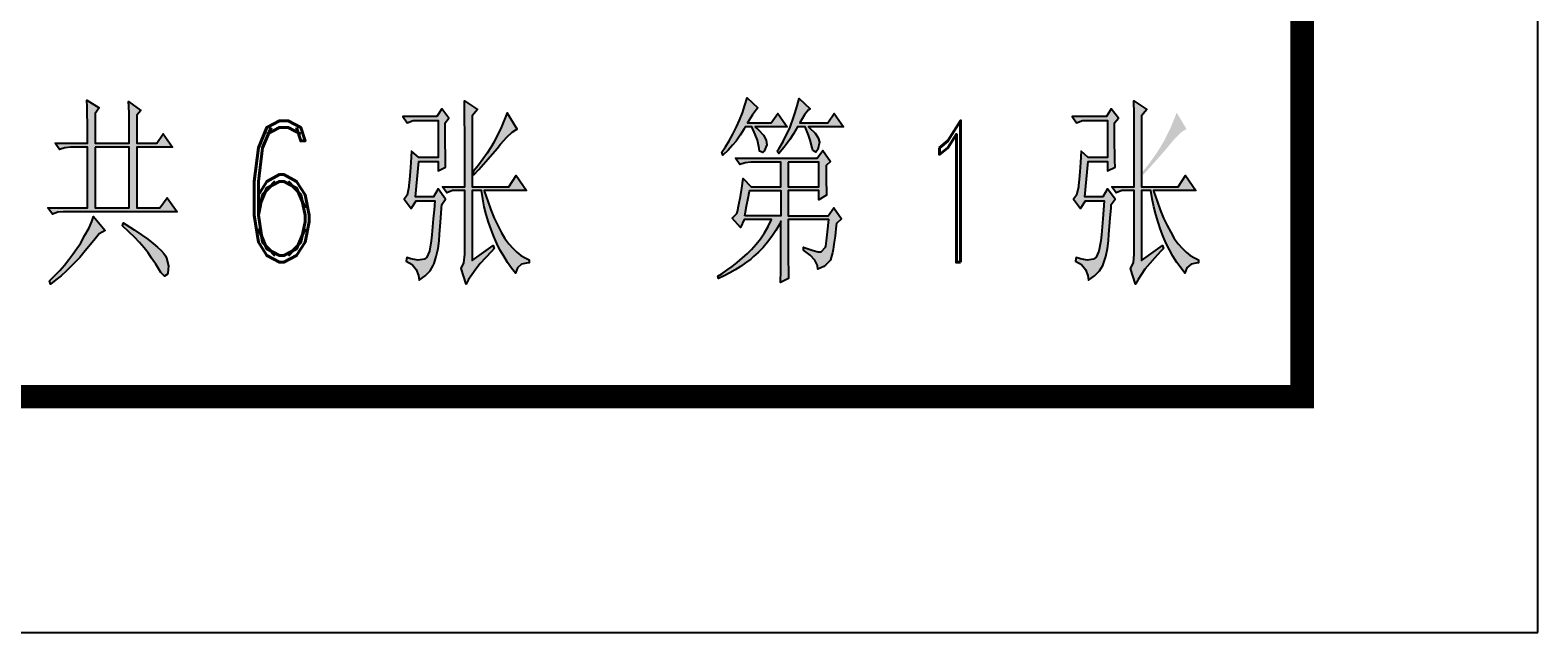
# Model space of a CAD drawing. Extents: x 214073 to 274589, y -287361 to -130190.
# Drawn here: x 226950 to 228549, y -145106 to -144472 of the extents above; entities that cross this region are included whole.
import ezdxf

# ---------------------------------------------------------------- set-up
doc = ezdxf.new("R2010")
doc.units = 0
doc.header["$LTSCALE"] = 500
doc.header["$MEASUREMENT"] = 0
doc.layers.add('1', color=7, linetype='CONTINUOUS')
doc.layers.add('TK', color=7, linetype='CONTINUOUS')
doc.layers.add('_TSZ_PLOT_MARK', color=1, linetype='CONTINUOUS', plot=False)
doc.styles.add('romand', font='romand.shx', dxfattribs={"width": 0.7, "height": 200, "bigfont": 'OCHINESE.shx'})

msp = doc.modelspace()

# ---------------------------------------------------------------- hatches: boundary and pattern name
at = {"layer": '1'}
h = msp.add_hatch(color=7, dxfattribs=at)
h.paths.add_polyline_path([(227023.2, -144688), (227029.6, -144684.6), (227017.3, -144669.7), (227015.4, -144674.9), (227012.5, -144681.6), (227008.2, -144689.4), (227003.3, -144698.2), (226999.5, -144703.8), (226995.4, -144709.5), (226991.2, -144715.2), (226986.4, -144721.2), (226981.4, -144726.8), (226976, -144732.5), (226970.5, -144738), (226971.7, -144741.3), (226977.4, -144737), (226982.9, -144732.5), (226988.1, -144727.8), (226998.3, -144717.6), (227002.6, -144713.1), (227007.1, -144707.9), (227012, -144701.9), (227017.5, -144695.1)])
h.paths.add_polyline_path([(227089.1, -144705.7), (227085.3, -144702.2), (227080.6, -144698.4), (227074.9, -144693.9), (227068.2, -144689.1), (227060.4, -144683.9), (227051.6, -144678.2), (227048.8, -144676.3), (227048.1, -144679.7), (227054.7, -144685.8), (227060.7, -144691.7), (227066.1, -144697.4), (227071.1, -144703.1), (227075.4, -144708.3), (227078.9, -144713.8), (227082.2, -144718.8), (227083.2, -144720.4), (227088.6, -144729.2), (227092.7, -144732.8), (227095.5, -144731.1), (227096, -144729.7), (227096.7, -144722.1), (227094.6, -144713.8), (227093.6, -144711.4), (227092, -144708.8)])
h.paths.add_polyline_path([(227091.3, -144582.2), (227084.4, -144592.1), (227063.3, -144592.1), (227063.3, -144562.3), (227067.3, -144557.3), (227054.5, -144548), (227054.7, -144553.2), (227055, -144560.4), (227055, -144569.4), (227055.2, -144580), (227055.2, -144592.1), (227018.9, -144592.1), (227018.9, -144560.6), (227023.2, -144554.7), (227010.1, -144546.4), (227010.4, -144553.5), (227010.6, -144561.5), (227010.9, -144570.3), (227010.9, -144592.1), (226976.5, -144592.1), (226981.2, -144598.8), (226986.9, -144596.9), (226992.8, -144596.4), (227010.9, -144596.4), (227010.9, -144660.4), (226968.9, -144660.4), (226973.6, -144667.3), (226979.3, -144665.2), (226985.2, -144664.7), (227106, -144664.7), (227095.3, -144649.8), (227087.7, -144660.4), (227063.3, -144660.4), (227063.3, -144596.4), (227101.2, -144596.4)])
h.paths.add_polyline_path([(227055.2, -144596.4), (227055.2, -144660.4), (227018.9, -144660.4), (227018.9, -144596.4)], flags=17)
h.paths.add_polyline_path([(227362.3, -144611.4), (227382.7, -144611.4), (227382.7, -144621.3), (227390.8, -144617.3), (227390.8, -144610.4), (227390.5, -144602.6), (227390.3, -144593.8), (227390.3, -144570.6), (227394.3, -144565.6), (227386.8, -144555.6), (227381.5, -144563.9), (227345.5, -144563.9), (227350, -144570.6), (227356.4, -144568), (227382.7, -144568), (227382.7, -144607.3), (227362.3, -144607.3), (227354.7, -144600.4), (227354, -144612.5), (227353.3, -144622.5), (227352.6, -144630.6), (227351.9, -144636.7), (227351.9, -144638.2), (227349.8, -144647.2), (227346.7, -144651.4), (227354.3, -144661.4), (227359.5, -144653.1), (227379.2, -144653.1), (227378.5, -144662.8), (227377.7, -144672.1), (227377, -144680.8), (227376.3, -144689.1), (227375.6, -144695.5), (227373.7, -144706.5), (227370.9, -144712.9), (227368.3, -144714.8), (227361.6, -144715.9), (227359.5, -144715.5), (227354, -144714.5), (227349.5, -144713.1), (227348.8, -144717.1), (227355.2, -144720.7), (227359.5, -144725.9), (227362.1, -144732.3), (227362.8, -144737.3), (227369.2, -144732.5), (227374.2, -144727.3), (227377.7, -144721.6), (227378.7, -144719.7), (227380.8, -144712.1), (227382.7, -144703.8), (227383.9, -144695.5), (227384.4, -144688.4), (227385.1, -144680.4), (227385.8, -144671.1), (227386.5, -144660.9), (227386.8, -144657.1), (227390.8, -144651.4), (227382.7, -144640.5), (227378, -144648.8), (227358.8, -144648.8)])
h.paths.add_polyline_path([(227418.8, -144563), (227424.7, -144556.3), (227410.7, -144547.3), (227410.7, -144551.4), (227410.9, -144556.6), (227410.9, -144569.8), (227411.2, -144578.2), (227411.2, -144638.2), (227387.5, -144638.2), (227392, -144644.8), (227397.9, -144642.2), (227411.2, -144642.2), (227411.2, -144709.8), (227410.2, -144718.8), (227407.1, -144724.7), (227412.4, -144741.3), (227415.2, -144736.6), (227418.5, -144731.4), (227422.8, -144725.7), (227427.5, -144719.7), (227433, -144713.6), (227439.4, -144706.9), (227442.2, -144703.8), (227441.1, -144700.5), (227418.8, -144716.4), (227418.8, -144642.2), (227428.7, -144642.2), (227430.2, -144651), (227431.8, -144659.5), (227433.9, -144667.6), (227436.3, -144675.6), (227438.9, -144683.4), (227441.8, -144690.8), (227445.1, -144698.2), (227448.4, -144705), (227452.4, -144711.9), (227456.5, -144718.3), (227460.7, -144724.5), (227465, -144729.7), (227466.9, -144724), (227471.4, -144720.2), (227478.3, -144719), (227479.5, -144718.8), (227479.5, -144715.5), (227475, -144713.6), (227470.5, -144711), (227466.2, -144707.6), (227461.9, -144703.4), (227457.7, -144698.6), (227453.6, -144692.9), (227449.8, -144686.5), (227446, -144679.4), (227442.2, -144671.6), (227438.7, -144662.8), (227435.4, -144653.3), (227432, -144643.4), (227431.6, -144642.2), (227476.6, -144642.2), (227465.5, -144626.3), (227457.9, -144638.2), (227418.8, -144638.2)])
h.paths.add_polyline_path([(227456.2, -144559.7), (227450.1, -144574.8), (227446.5, -144582.2), (227442.7, -144589.5), (227442.2, -144590.5), (227438.7, -144596.6), (227434.9, -144602.6), (227430.4, -144609), (227425.6, -144615.4), (227420, -144622.3), (227420.7, -144625.6), (227425.9, -144619.9), (227430.9, -144614.2), (227435.8, -144608.7), (227445.3, -144597.8), (227449.1, -144593.1), (227455.8, -144585.5), (227461.2, -144580.3), (227465.2, -144577.7), (227466.7, -144577.2)], flags=17)
h.paths.add_polyline_path([(227716.4, -144561.8), (227720.4, -144556.3), (227722.1, -144554.7), (227710.5, -144544), (227708.3, -144551.8), (227705.7, -144559.9), (227702.6, -144567.5), (227699.3, -144574.8), (227695.5, -144582.4), (227691.5, -144589.5), (227687.5, -144595.9), (227683.7, -144601.4), (227684.9, -144604.7), (227690.3, -144599.5), (227695.1, -144594), (227698.8, -144589.8), (227703.1, -144583.4), (227707.4, -144576.7), (227708.6, -144574.8), (227715.7, -144574.8), (227719.2, -144582.9), (227721.4, -144588.8), (227723.5, -144597.8), (227723.8, -144600.4), (227727.1, -144601.9), (227728.5, -144600.4), (227731.3, -144593.6), (227730.9, -144588.8), (227727.8, -144583.4), (227722.8, -144577.9), (227719.2, -144574.8), (227752.9, -144574.8), (227743, -144560.6), (227736.1, -144570.6), (227710.9, -144570.6)])
h.paths.add_polyline_path([(227803, -144560.6), (227796.1, -144570.6), (227766.4, -144570.6), (227771.4, -144561.8), (227775.7, -144556.8), (227777.3, -144555.6), (227765.7, -144544.7), (227763.6, -144552.5), (227761.2, -144560.6), (227758.4, -144569.1), (227758.1, -144569.6), (227755.8, -144576), (227752.4, -144582.9), (227748.7, -144590.2), (227744.1, -144598.1), (227742.5, -144600.4), (227744.1, -144603.1), (227749.8, -144596.4), (227754.1, -144590.7), (227755.8, -144588.1), (227759.6, -144582.2), (227764.1, -144574.8), (227772.1, -144574.8), (227775.7, -144583.6), (227777.3, -144588.8), (227779.5, -144597.1), (227780.4, -144599.7), (227783.5, -144601.6), (227785.6, -144598.8), (227787.5, -144591), (227786.1, -144586.5), (227782.6, -144581.5), (227776.6, -144575.8), (227775.7, -144574.8), (227812.9, -144574.8)])
h.paths.add_polyline_path([(227794.4, -144633.6), (227794.4, -144615.6), (227798.9, -144611.4), (227790.9, -144599.7), (227784.9, -144608), (227698.1, -144608), (227702.9, -144614.7), (227708.6, -144612.8), (227714.5, -144612.3), (227746.5, -144612.3), (227746.5, -144638.2), (227715, -144638.2), (227706.2, -144629.6), (227705, -144639.6), (227703.4, -144648.6), (227701.9, -144656.9), (227700.3, -144664.5), (227699.8, -144666.4), (227694.6, -144671.4), (227703.4, -144681.3), (227707.4, -144673), (227736.6, -144673), (227733, -144680.4), (227729, -144687), (227724.7, -144693.4), (227720, -144699.1), (227715.2, -144704.6), (227710.9, -144708.8), (227700, -144718.3), (227694.6, -144722.6), (227689.1, -144726.6), (227683.7, -144730.4), (227679.4, -144733), (227680.1, -144735.6), (227686.3, -144732.5), (227692.2, -144729.5), (227697.9, -144726.1), (227703.6, -144722.6), (227709, -144718.8), (227714.5, -144714.8), (227717.3, -144712.1), (227722.6, -144707.6), (227727.5, -144702.4), (227732.3, -144697), (227736.8, -144690.8), (227741.1, -144684.4), (227745.1, -144677.5), (227746.5, -144674.7), (227746.5, -144720.9), (227746.3, -144729.5), (227746, -144737.3), (227746, -144739.7), (227754.6, -144735.6), (227754.3, -144726.4), (227754.1, -144717.6), (227754.1, -144673), (227797.3, -144673), (227795.8, -144686.1), (227794.9, -144695.5), (227793.9, -144701.2), (227793.7, -144702.2), (227789.2, -144707.2), (227785.6, -144707.2), (227779.7, -144705.5), (227771.2, -144702.4), (227770.5, -144702.2), (227770.5, -144705.5), (227777.6, -144710.7), (227782.3, -144715.9), (227785.2, -144721.6), (227785.6, -144725.7), (227791.8, -144722.8), (227793.7, -144721.4), (227798.7, -144716.2), (227798.9, -144715.5), (227801.3, -144708.1), (227802, -144704.8), (227802.7, -144699.1), (227803.9, -144690.6), (227805.1, -144679.2), (227805.3, -144677.3), (227810.5, -144672.3), (227802.5, -144660.4), (227796.6, -144669), (227754.1, -144669), (227754.1, -144642.2), (227786.8, -144642.2), (227786.8, -144652.1), (227794.9, -144647.2), (227794.7, -144641.7)])
h.paths.add_polyline_path([(227786.8, -144638.2), (227754.1, -144638.2), (227754.1, -144612.3), (227786.8, -144612.3)], flags=16)
h.paths.add_polyline_path([(227746.5, -144642.2), (227746.5, -144669), (227708.1, -144669), (227709.8, -144658.8), (227711.7, -144650.2), (227713.2, -144642.2)], flags=16)
h.paths.add_polyline_path([(228100.8, -144651.4), (228092.8, -144640.5), (228088, -144648.8), (228068.8, -144648.8), (228072.4, -144611.4), (228092.8, -144611.4), (228092.8, -144621.3), (228100.8, -144617.3), (228100.6, -144610.4), (228100.6, -144602.6), (228100.4, -144593.8), (228100.4, -144570.6), (228104.4, -144565.6), (228096.8, -144555.6), (228091.6, -144563.9), (228055.5, -144563.9), (228060, -144570.6), (228066.4, -144568), (228092.8, -144568), (228092.8, -144607.3), (228072.4, -144607.3), (228064.8, -144600.4), (228064.1, -144612.5), (228063.4, -144622.5), (228062.6, -144630.6), (228061.9, -144636.7), (228061.9, -144638.2), (228059.8, -144647.2), (228056.7, -144651.4), (228064.3, -144661.4), (228069.5, -144653.1), (228089.2, -144653.1), (228088.5, -144662.8), (228087.8, -144672.1), (228087.1, -144680.8), (228086.4, -144689.1), (228085.7, -144695.5), (228083.8, -144706.5), (228080.9, -144712.9), (228078.1, -144714.8), (228071.7, -144715.9), (228069.5, -144715.5), (228064.1, -144714.5), (228059.6, -144713.1), (228058.9, -144717.1), (228065.3, -144720.7), (228069.5, -144725.9), (228072.1, -144732.3), (228072.8, -144737.3), (228079.2, -144732.5), (228084.2, -144727.3), (228087.8, -144721.6), (228088.7, -144719.7), (228090.9, -144712.1), (228092.8, -144703.8), (228094, -144695.5), (228094.4, -144688.4), (228095.1, -144680.4), (228095.8, -144671.1), (228096.6, -144660.9), (228096.8, -144657.1)])
h.paths.add_polyline_path([(228175.3, -144577.7), (228176.7, -144577.2), (228166.3, -144559.7), (228160.1, -144574.8), (228156.6, -144582.2), (228152.8, -144589.5), (228152.3, -144590.5), (228148.7, -144596.6), (228144.9, -144602.6), (228140.4, -144609), (228135.7, -144615.4), (228130, -144622.3), (228130.7, -144625.6), (228135.9, -144619.9), (228140.9, -144614.2), (228145.9, -144608.7), (228155.4, -144597.8), (228159.2, -144593.1), (228165.8, -144585.5), (228171.3, -144580.3)], flags=17)
h.paths.add_polyline_path([(228163.7, -144692.9), (228159.9, -144686.5), (228156.1, -144679.4), (228152.3, -144671.6), (228148.7, -144662.8), (228145.4, -144653.3), (228142.1, -144643.4), (228141.6, -144642.2), (228186.7, -144642.2), (228175.5, -144626.3), (228167.9, -144638.2), (228128.8, -144638.2), (228128.8, -144563), (228134.7, -144556.3), (228120.8, -144547.3), (228120.8, -144551.4), (228121, -144556.6), (228121, -144569.8), (228121.2, -144578.2), (228121.2, -144638.2), (228097.5, -144638.2), (228102, -144644.8), (228107.9, -144642.2), (228121.2, -144642.2), (228121.2, -144709.8), (228120.3, -144718.8), (228117.2, -144724.7), (228122.4, -144741.3), (228125.3, -144736.6), (228128.6, -144731.4), (228132.6, -144725.7), (228137.6, -144719.7), (228143, -144713.6), (228149.2, -144706.9), (228152.3, -144703.8), (228151.1, -144700.5), (228128.8, -144716.4), (228128.8, -144642.2), (228138.8, -144642.2), (228140.2, -144651), (228141.9, -144659.5), (228144, -144667.6), (228146.4, -144675.6), (228149, -144683.4), (228151.8, -144690.8), (228155.1, -144698.2), (228158.5, -144705), (228162.3, -144711.9), (228166.5, -144718.3), (228170.8, -144724.5), (228174.8, -144729.7), (228177, -144724), (228181.5, -144720.2), (228188.3, -144719), (228189.5, -144718.8), (228189.5, -144715.5), (228185, -144713.6), (228180.5, -144711), (228176.2, -144707.6), (228172, -144703.4), (228167.7, -144698.6)])

# ---------------------------------------------------------------- linework, layer by layer
at = {"layer": '1', "color": 7, "const_width": 25}
for points in [[(219299.3, -144860.7), (228299.3, -144860.7), (228299.3, -138272.6), (219299.3, -138272.6)], [(219299.3, -141960.7), (228299.3, -141960.7), (228299.3, -144860.7), (219299.3, -144860.7)]]:
    msp.add_lwpolyline(points, close=True, dxfattribs=at)
at = {"layer": '1', "color": 7}
for points in [[(227055, -144569.4), (227055, -144560.4), (227054.7, -144553.2), (227054.5, -144548), (227067.3, -144557.3), (227063.3, -144562.3), (227063.3, -144592.1), (227084.4, -144592.1), (227091.3, -144582.2), (227101.2, -144596.4), (227063.3, -144596.4), (227063.3, -144660.4), (227087.7, -144660.4), (227095.3, -144649.8), (227106, -144664.7), (226985.2, -144664.7), (226979.3, -144665.2), (226973.6, -144667.3), (226968.9, -144660.4), (227010.9, -144660.4), (227010.9, -144596.4), (226992.8, -144596.4), (226986.9, -144596.9), (226981.2, -144598.8), (226976.5, -144592.1), (227010.9, -144592.1), (227010.9, -144570.3), (227010.6, -144561.5), (227010.4, -144553.5), (227010.1, -144546.4), (227023.2, -144554.7), (227018.9, -144560.6), (227018.9, -144592.1), (227055.2, -144592.1), (227055.2, -144580)], [(227359.5, -144725.9), (227362.1, -144732.3), (227362.8, -144737.3), (227369.2, -144732.5), (227374.2, -144727.3), (227377.7, -144721.6), (227378.7, -144719.7), (227380.8, -144712.1), (227382.7, -144703.8), (227383.9, -144695.5), (227384.4, -144688.4), (227385.1, -144680.4), (227385.8, -144671.1), (227386.5, -144660.9), (227386.8, -144657.1), (227390.8, -144651.4), (227382.7, -144640.5), (227378, -144648.8), (227358.8, -144648.8), (227362.3, -144611.4), (227382.7, -144611.4), (227382.7, -144621.3), (227390.8, -144617.3), (227390.8, -144610.4), (227390.5, -144602.6), (227390.3, -144593.8), (227390.3, -144570.6), (227394.3, -144565.6), (227386.8, -144555.6), (227381.5, -144563.9), (227345.5, -144563.9), (227350, -144570.6), (227356.4, -144568), (227382.7, -144568), (227382.7, -144607.3), (227362.3, -144607.3), (227354.7, -144600.4), (227354, -144612.5), (227353.3, -144622.5), (227352.6, -144630.6), (227351.9, -144636.7), (227351.9, -144638.2), (227349.8, -144647.2), (227346.7, -144651.4), (227354.3, -144661.4), (227359.5, -144653.1), (227379.2, -144653.1), (227378.5, -144662.8), (227377.7, -144672.1), (227377, -144680.8), (227376.3, -144689.1), (227375.6, -144695.5), (227373.7, -144706.5), (227370.9, -144712.9), (227368.3, -144714.8), (227361.6, -144715.9), (227359.5, -144715.5), (227354, -144714.5), (227349.5, -144713.1), (227348.8, -144717.1), (227355.2, -144720.7)], [(227448.4, -144705), (227445.1, -144698.2), (227441.8, -144690.8), (227438.9, -144683.4), (227436.3, -144675.6), (227433.9, -144667.6), (227431.8, -144659.5), (227430.2, -144651), (227428.7, -144642.2), (227418.8, -144642.2), (227418.8, -144716.4), (227441.1, -144700.5), (227442.2, -144703.8), (227439.4, -144706.9), (227433, -144713.6), (227427.5, -144719.7), (227422.8, -144725.7), (227418.5, -144731.4), (227415.2, -144736.6), (227412.4, -144741.3), (227407.1, -144724.7), (227410.2, -144718.8), (227411.2, -144709.8), (227411.2, -144642.2), (227397.9, -144642.2), (227392, -144644.8), (227387.5, -144638.2), (227411.2, -144638.2), (227411.2, -144578.2), (227410.9, -144569.8), (227410.9, -144556.6), (227410.7, -144551.4), (227410.7, -144547.3), (227424.7, -144556.3), (227418.8, -144563), (227418.8, -144638.2), (227457.9, -144638.2), (227465.5, -144626.3), (227476.6, -144642.2), (227431.6, -144642.2), (227432, -144643.4), (227435.4, -144653.3), (227438.7, -144662.8), (227442.2, -144671.6), (227446, -144679.4), (227449.8, -144686.5), (227453.6, -144692.9), (227457.7, -144698.6), (227461.9, -144703.4), (227466.2, -144707.6), (227470.5, -144711), (227475, -144713.6), (227479.5, -144715.5), (227479.5, -144718.8), (227478.3, -144719), (227471.4, -144720.2), (227466.9, -144724), (227465, -144729.7), (227460.7, -144724.5), (227456.5, -144718.3), (227452.4, -144711.9)], [(227690.3, -144599.5), (227684.9, -144604.7), (227683.7, -144601.4), (227687.5, -144595.9), (227691.5, -144589.5), (227695.5, -144582.4), (227699.3, -144574.8), (227702.6, -144567.5), (227705.7, -144559.9), (227708.3, -144551.8), (227710.5, -144544), (227722.1, -144554.7), (227720.4, -144556.3), (227716.4, -144561.8), (227710.9, -144570.6), (227736.1, -144570.6), (227743, -144560.6), (227752.9, -144574.8), (227719.2, -144574.8), (227722.8, -144577.9), (227727.8, -144583.4), (227730.9, -144588.8), (227731.3, -144593.6), (227728.5, -144600.4), (227727.1, -144601.9), (227723.8, -144600.4), (227723.5, -144597.8), (227721.4, -144588.8), (227719.2, -144582.9), (227715.7, -144574.8), (227708.6, -144574.8), (227707.4, -144576.7), (227703.1, -144583.4), (227698.8, -144589.8), (227695.1, -144594)], [(227742.5, -144600.4), (227744.1, -144598.1), (227748.7, -144590.2), (227752.4, -144582.9), (227755.8, -144576), (227758.1, -144569.6), (227758.4, -144569.1), (227761.2, -144560.6), (227763.6, -144552.5), (227765.7, -144544.7), (227777.3, -144555.6), (227775.7, -144556.8), (227771.4, -144561.8), (227766.4, -144570.6), (227796.1, -144570.6), (227803, -144560.6), (227812.9, -144574.8), (227775.7, -144574.8), (227776.6, -144575.8), (227782.6, -144581.5), (227786.1, -144586.5), (227787.5, -144591), (227785.6, -144598.8), (227783.5, -144601.6), (227780.4, -144599.7), (227779.5, -144597.1), (227777.3, -144588.8), (227775.7, -144583.6), (227772.1, -144574.8), (227764.1, -144574.8), (227759.6, -144582.2), (227755.8, -144588.1), (227754.1, -144590.7), (227749.8, -144596.4), (227744.1, -144603.1)], [(228069.5, -144725.9), (228072.1, -144732.3), (228072.8, -144737.3), (228079.2, -144732.5), (228084.2, -144727.3), (228087.8, -144721.6), (228088.7, -144719.7), (228090.9, -144712.1), (228092.8, -144703.8), (228094, -144695.5), (228094.4, -144688.4), (228095.1, -144680.4), (228095.8, -144671.1), (228096.6, -144660.9), (228096.8, -144657.1), (228100.8, -144651.4), (228092.8, -144640.5), (228088, -144648.8), (228068.8, -144648.8), (228072.4, -144611.4), (228092.8, -144611.4), (228092.8, -144621.3), (228100.8, -144617.3), (228100.6, -144610.4), (228100.6, -144602.6), (228100.4, -144593.8), (228100.4, -144570.6), (228104.4, -144565.6), (228096.8, -144555.6), (228091.6, -144563.9), (228055.5, -144563.9), (228060, -144570.6), (228066.4, -144568), (228092.8, -144568), (228092.8, -144607.3), (228072.4, -144607.3), (228064.8, -144600.4), (228064.1, -144612.5), (228063.4, -144622.5), (228062.6, -144630.6), (228061.9, -144636.7), (228061.9, -144638.2), (228059.8, -144647.2), (228056.7, -144651.4), (228064.3, -144661.4), (228069.5, -144653.1), (228089.2, -144653.1), (228088.5, -144662.8), (228087.8, -144672.1), (228087.1, -144680.8), (228086.4, -144689.1), (228085.7, -144695.5), (228083.8, -144706.5), (228080.9, -144712.9), (228078.1, -144714.8), (228071.7, -144715.9), (228069.5, -144715.5), (228064.1, -144714.5), (228059.6, -144713.1), (228058.9, -144717.1), (228065.3, -144720.7)], [(228158.5, -144705), (228155.1, -144698.2), (228151.8, -144690.8), (228149, -144683.4), (228146.4, -144675.6), (228144, -144667.6), (228141.9, -144659.5), (228140.2, -144651), (228138.8, -144642.2), (228128.8, -144642.2), (228128.8, -144716.4), (228151.1, -144700.5), (228152.3, -144703.8), (228149.2, -144706.9), (228143, -144713.6), (228137.6, -144719.7), (228132.6, -144725.7), (228128.6, -144731.4), (228125.3, -144736.6), (228122.4, -144741.3), (228117.2, -144724.7), (228120.3, -144718.8), (228121.2, -144709.8), (228121.2, -144642.2), (228107.9, -144642.2), (228102, -144644.8), (228097.5, -144638.2), (228121.2, -144638.2), (228121.2, -144578.2), (228121, -144569.8), (228121, -144556.6), (228120.8, -144551.4), (228120.8, -144547.3), (228134.7, -144556.3), (228128.8, -144563), (228128.8, -144638.2), (228167.9, -144638.2), (228175.5, -144626.3), (228186.7, -144642.2), (228141.6, -144642.2), (228142.1, -144643.4), (228145.4, -144653.3), (228148.7, -144662.8), (228152.3, -144671.6), (228156.1, -144679.4), (228159.9, -144686.5), (228163.7, -144692.9), (228167.7, -144698.6), (228172, -144703.4), (228176.2, -144707.6), (228180.5, -144711), (228185, -144713.6), (228189.5, -144715.5), (228189.5, -144718.8), (228188.3, -144719), (228181.5, -144720.2), (228177, -144724), (228174.8, -144729.7), (228170.8, -144724.5), (228166.5, -144718.3), (228162.3, -144711.9)], [(227435.8, -144608.7), (227445.3, -144597.8), (227449.1, -144593.1), (227455.8, -144585.5), (227461.2, -144580.3), (227465.2, -144577.7), (227466.7, -144577.2), (227456.2, -144559.7), (227450.1, -144574.8), (227446.5, -144582.2), (227442.7, -144589.5), (227442.2, -144590.5), (227438.7, -144596.6), (227434.9, -144602.6), (227430.4, -144609), (227425.6, -144615.4), (227420.4, -144621.8), (227420, -144622.3), (227420.7, -144625.6), (227425.9, -144619.9), (227430.9, -144614.2)], [(227018.9, -144596.4), (227018.9, -144660.4), (227055.2, -144660.4), (227055.2, -144596.4)], [(227754.1, -144717.6), (227754.3, -144726.4), (227754.6, -144735.6), (227746, -144739.7), (227746, -144737.3), (227746.3, -144729.5), (227746.5, -144720.9), (227746.5, -144674.7), (227745.1, -144677.5), (227741.1, -144684.4), (227736.8, -144690.8), (227732.3, -144697), (227727.5, -144702.4), (227722.6, -144707.6), (227717.3, -144712.1), (227714.5, -144714.8), (227709, -144718.8), (227703.6, -144722.6), (227697.9, -144726.1), (227692.2, -144729.5), (227686.3, -144732.5), (227680.1, -144735.6), (227679.4, -144733), (227683.7, -144730.4), (227689.1, -144726.6), (227694.6, -144722.6), (227700, -144718.3), (227710.9, -144708.8), (227715.2, -144704.6), (227720, -144699.1), (227724.7, -144693.4), (227729, -144687), (227733, -144680.4), (227736.6, -144673), (227707.4, -144673), (227703.4, -144681.3), (227694.6, -144671.4), (227699.8, -144666.4), (227700.3, -144664.5), (227701.9, -144656.9), (227703.4, -144648.6), (227705, -144639.6), (227706.2, -144629.6), (227715, -144638.2), (227746.5, -144638.2), (227746.5, -144612.3), (227714.5, -144612.3), (227708.6, -144612.8), (227702.9, -144614.7), (227698.1, -144608), (227784.9, -144608), (227790.9, -144599.7), (227798.9, -144611.4), (227794.4, -144615.6), (227794.4, -144633.6), (227794.7, -144641.7), (227794.9, -144647.2), (227786.8, -144652.1), (227786.8, -144642.2), (227754.1, -144642.2), (227754.1, -144669), (227796.6, -144669), (227802.5, -144660.4), (227810.5, -144672.3), (227805.3, -144677.3), (227805.1, -144679.2), (227803.9, -144690.6), (227802.7, -144699.1), (227802, -144704.8), (227801.3, -144708.1), (227798.9, -144715.5), (227798.7, -144716.2), (227793.7, -144721.4), (227791.8, -144722.8), (227785.6, -144725.7), (227785.2, -144721.6), (227782.3, -144715.9), (227777.6, -144710.7), (227770.5, -144705.5), (227770.5, -144702.2), (227771.2, -144702.4), (227779.7, -144705.5), (227785.6, -144707.2), (227789.2, -144707.2), (227793.7, -144702.2), (227793.9, -144701.2), (227794.9, -144695.5), (227795.8, -144686.1), (227797.3, -144673), (227754.1, -144673)], [(227754.1, -144612.3), (227754.1, -144638.2), (227786.8, -144638.2), (227786.8, -144612.3)], [(227708.1, -144669), (227709.8, -144658.8), (227711.7, -144650.2), (227713.1, -144642.9), (227713.3, -144642.2), (227746.5, -144642.2), (227746.5, -144669)], [(226998.3, -144717.6), (226988.1, -144727.8), (226982.9, -144732.5), (226977.4, -144737), (226971.7, -144741.3), (226970.5, -144738), (226976, -144732.5), (226981.4, -144726.8), (226986.4, -144721.2), (226991.2, -144715.2), (226995.4, -144709.5), (226999.5, -144703.8), (227003.3, -144698.2), (227008.2, -144689.4), (227012.5, -144681.6), (227015.4, -144674.9), (227017.3, -144669.7), (227029.6, -144684.6), (227023.2, -144688), (227017.5, -144695.1), (227012, -144701.9), (227007.1, -144707.9), (227002.6, -144713.1)], [(227078.9, -144713.8), (227075.4, -144708.3), (227071.1, -144703.1), (227066.1, -144697.4), (227060.7, -144691.7), (227054.7, -144685.8), (227048.1, -144679.7), (227048.8, -144676.3), (227051.6, -144678.2), (227060.4, -144683.9), (227068.2, -144689.1), (227074.9, -144693.9), (227080.6, -144698.4), (227085.3, -144702.2), (227089.1, -144705.7), (227092, -144708.8), (227093.6, -144711.4), (227094.6, -144713.8), (227096.7, -144722.1), (227096, -144729.7), (227095.5, -144731.1), (227092.7, -144732.8), (227088.6, -144729.2), (227083.2, -144720.4), (227082.2, -144718.8)]]:
    msp.add_lwpolyline(points, close=True, dxfattribs=at)
at = {"layer": '_TSZ_PLOT_MARK'}
msp.add_lwpolyline([(218049.3, -145110.7), (228549.3, -145110.7), (228549.3, -130260.7), (218049.3, -130260.7)], close=True, dxfattribs=at)
msp.add_lwpolyline([(218049.3, -145110.7), (228549.3, -145110.7), (228549.3, -130260.7), (218049.3, -130260.7)], close=True, dxfattribs=at)
msp.add_lwpolyline([(218049.3, -145110.7), (228549.3, -145110.7), (228549.3, -130260.7), (218049.3, -130260.7)], close=True, dxfattribs=at)
msp.add_lwpolyline([(218049.3, -145110.7), (228549.3, -145110.7), (228549.3, -130260.7), (218049.3, -130260.7)], close=True, dxfattribs=at)
at = {"layer": 'TK'}
msp.add_lwpolyline([(219299.3, -130510.7), (228299.3, -130510.7), (228299.3, -144860.7), (219299.3, -144860.7)], close=True, dxfattribs=at)

# ---------------------------------------------------------------- texts
at = {"layer": 'TK', "color": 4, "style": 'romand', "width": 0.7}
for s, p in [('6', (227169.6, -144718.2)), ('1', (227887.5, -144718.2))]:
    msp.add_text(s, height=150, dxfattribs=at).set_placement(p)

doc.saveas('drawing.dxf')
